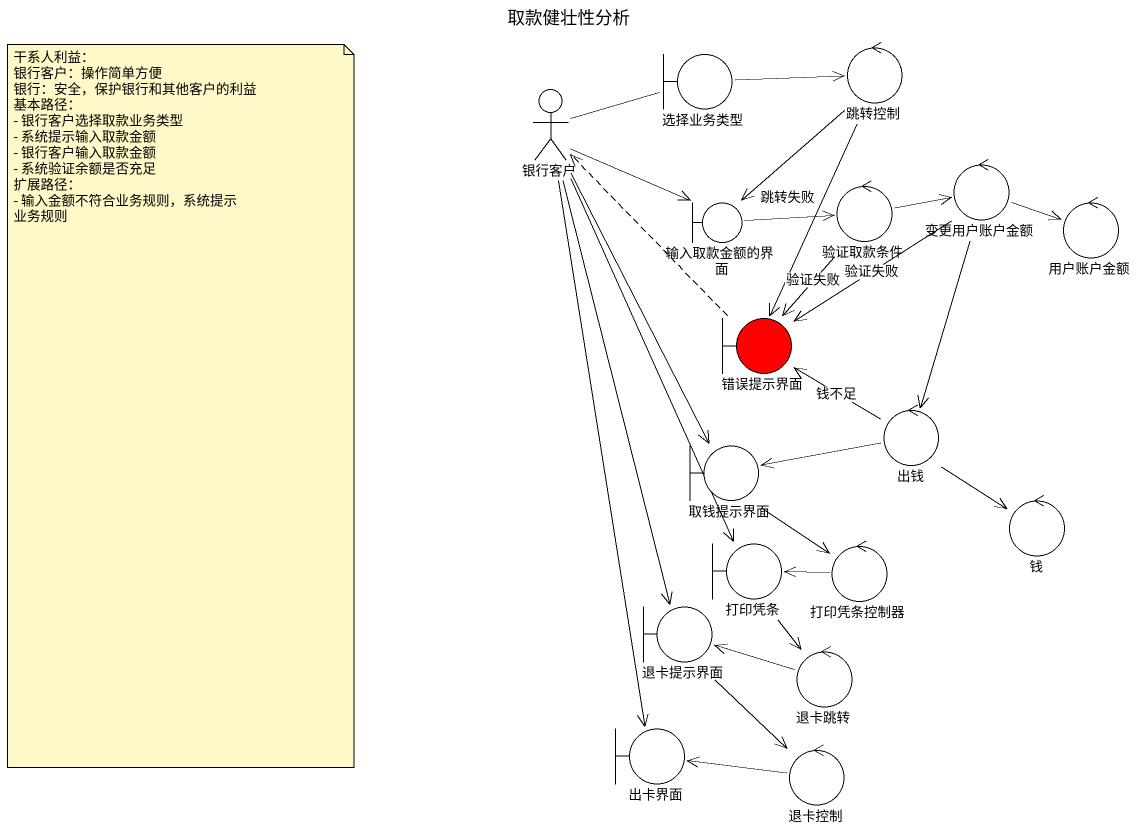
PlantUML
@startuml
title 取款健壮性分析
control 跳转控制
actor 银行客户
boundary 选择业务类型
control 变更用户账户金额
boundary 输入取款金额的界面
control 验证取款条件
control 用户账户金额
boundary 错误提示界面 #FF0000
boundary 取钱提示界面
control 出钱
control 钱
boundary 打印凭条
control 打印凭条控制器
boundary 退卡提示界面
control 退卡跳转
boundary 出卡界面
control 退卡控制
跳转控制 --> 输入取款金额的界面
跳转控制 --> 错误提示界面 : 跳转失败
银行客户 -right- 选择业务类型
银行客户 -right-> 输入取款金额的界面
银行客户 --> 取钱提示界面
银行客户 --> 打印凭条
银行客户 --> 退卡提示界面
银行客户 --> 出卡界面
选择业务类型 -right-> 跳转控制
变更用户账户金额 -right-> 用户账户金额
变更用户账户金额 --> 错误提示界面 : 验证失败
变更用户账户金额 --> 出钱
输入取款金额的界面 -right-> 验证取款条件
验证取款条件 -right-> 变更用户账户金额
验证取款条件 --> 错误提示界面 : 验证失败
错误提示界面 .up.> 银行客户
取钱提示界面 --> 打印凭条控制器
出钱 -up-> 错误提示界面 : 钱不足
出钱 -left-> 取钱提示界面
出钱 --> 钱
打印凭条 --> 退卡跳转
打印凭条控制器 -left-> 打印凭条
退卡提示界面 --> 退卡控制
退卡跳转 -left-> 退卡提示界面
退卡控制 -left-> 出卡界面
note as N1
  干系人利益：
  银行客户：操作简单方便
  银行：安全，保护银行和其他客户的利益
  基本路径：
  - 银行客户选择取款业务类型
  - 系统提示输入取款金额
  - 银行客户输入取款金额
  - 系统验证余额是否充足
  扩展路径：
  - 输入金额不符合业务规则，系统提示
  业务规则
end note
@enduml
